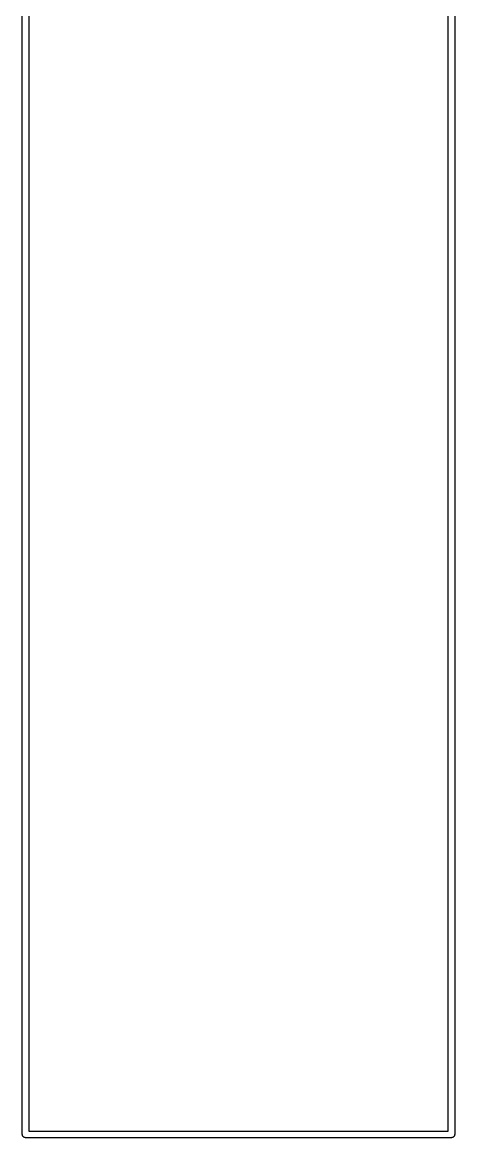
# Model space of a CAD drawing. Extents: x 1 to 57, y -99 to 45.
# Drawn here: x 46.92 to 57.08, y -99.08 to -72.88 of the extents above; entities that cross this region are included whole.
import ezdxf

# ---------------------------------------------------------------- set-up
doc = ezdxf.new("R2010")
doc.units = 0
doc.header["$MEASUREMENT"] = 0
doc.layers.add('BLACK', color=7, linetype='CONTINUOUS')

msp = doc.modelspace()

# ---------------------------------------------------------------- linework, layer by layer
at = {"layer": 'Black'}
for p, q in [((57.075, -1), (57.075, -99)), ((47.075, -1.075), (47.075, -98.925)), ((56.925, -98.925), (56.925, -1.075)), ((46.925, -99), (46.925, -42.8131)), ((46.9261, -99.0065), (46.925, -99)), ((46.9261, -99.013), (46.9261, -99.0065)), ((46.9284, -99.0192), (46.9261, -99.013)), ((46.9295, -99.0257), (46.9284, -99.0192)), ((46.9328, -99.0313), (46.9295, -99.0257)), ((46.935, -99.0375), (46.9328, -99.0313)), ((47.075, -98.925), (56.925, -98.925)), ((57.0672, -99.0313), (57.065, -99.0375)), ((57.0705, -99.0257), (57.0672, -99.0313)), ((57.0716, -99.0192), (57.0705, -99.0257)), ((57.0739, -99.013), (57.0716, -99.0192)), ((57.075, -99), (57.0739, -99.0065)), ((57.0739, -99.0065), (57.0739, -99.013)), ((46.9393, -99.0425), (46.935, -99.0375)), ((46.9425, -99.0482), (46.9393, -99.0425)), ((46.9476, -99.0524), (46.9425, -99.0482)), ((46.9518, -99.0575), (46.9476, -99.0524)), ((46.9575, -99.0607), (46.9518, -99.0575)), ((46.9625, -99.065), (46.9575, -99.0607)), ((46.9687, -99.0672), (46.9625, -99.065)), ((46.9743, -99.0705), (46.9687, -99.0672)), ((46.9808, -99.0716), (46.9743, -99.0705)), ((46.987, -99.0739), (46.9808, -99.0716)), ((46.9935, -99.0739), (46.987, -99.0739)), ((47, -99.075), (46.9935, -99.0739)), ((57, -99.075), (47, -99.075)), ((57.0065, -99.0739), (57, -99.075)), ((57.013, -99.0739), (57.0065, -99.0739)), ((57.0192, -99.0716), (57.013, -99.0739)), ((57.0257, -99.0705), (57.0192, -99.0716)), ((57.0313, -99.0672), (57.0257, -99.0705)), ((57.0375, -99.065), (57.0313, -99.0672)), ((57.0425, -99.0607), (57.0375, -99.065)), ((57.0482, -99.0575), (57.0425, -99.0607)), ((57.0524, -99.0524), (57.0482, -99.0575)), ((57.0575, -99.0482), (57.0524, -99.0524)), ((57.0607, -99.0425), (57.0575, -99.0482)), ((57.065, -99.0375), (57.0607, -99.0425))]:
    msp.add_line(p, q, dxfattribs=at)

doc.saveas('drawing.dxf')
